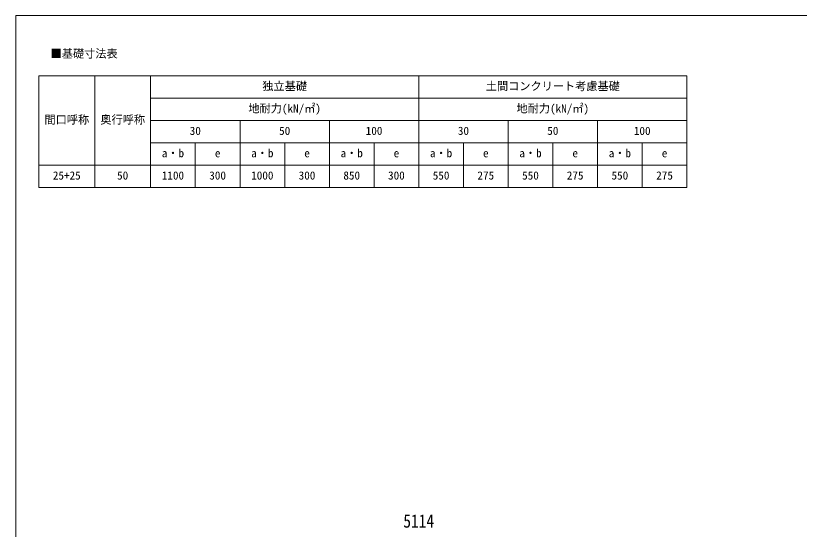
# Model space of a CAD drawing. Units: millimetres on the paper, enlarged 35 times, with parts at other scales. Extents: x -9783 to 9892, y -6828 to 6752.
# Drawn here: x -9783 to 36, y 312 to 6752 of the extents above; entities that cross this region are included whole.
import ezdxf
from ezdxf.enums import TextEntityAlignment as Align

# ---------------------------------------------------------------- set-up
doc = ezdxf.new("R2010")
doc.units = ezdxf.units.MM
doc.header["$LTSCALE"] = 35
for name, color, linetype, lineweight in [('0-A_寸法', 6, 'Continuous', 9), ('1-0_FRAME', 7, 'Continuous', 18), ('F-0_240', 7, 'Continuous', 9)]:
    doc.layers.add(name, color=color, linetype=linetype, lineweight=lineweight)
doc.styles.add('ＭＳ ゴシック', font='')
doc.styles.get('ＭＳ ゴシック').set_extended_font_data('MS Gothic')

msp = doc.modelspace()

# ---------------------------------------------------------------- linework, layer by layer
at = {"layer": '1-0_FRAME'}
for p, q in [((-9492.16, 5995.98), (-1372.16, 5995.98)), ((-9492.16, 5995.98), (-9492.16, 4595.98)), ((-8792.16, 5995.98), (-8792.16, 4595.98)), ((-4732.16, 5995.98), (-4732.16, 4595.98)), ((-8092.16, 5715.98), (-1372.16, 5715.98)), ((-8092.16, 5435.98), (-1372.16, 5435.98)), ((-3612.16, 5435.98), (-3612.16, 4595.98)), ((-8092.16, 5155.98), (-1372.16, 5155.98)), ((-3052.16, 5155.98), (-3052.16, 4595.98)), ((-1932.16, 5155.98), (-1932.16, 4595.98))]:
    msp.add_line(p, q, dxfattribs=at)
for points in [[(-8092.16, 5995.98), (-8092.16, 5715.98), (-8092.16, 4875.98), (-8092.16, 4595.98)], [(-1372.16, 5995.98), (-1372.16, 5155.98), (-1372.16, 4595.98)], [(-6972.16, 5435.98), (-6972.16, 5155.98), (-6972.16, 4595.98)], [(-5852.16, 5435.98), (-5852.16, 5155.98), (-5852.16, 4595.98)], [(-2492.16, 5435.98), (-2492.16, 4875.98), (-2492.16, 4595.98)], [(-7532.16, 5155.98), (-7532.16, 4875.98), (-7532.16, 4595.98)], [(-6412.16, 5155.98), (-6412.16, 4875.98), (-6412.16, 4595.98)], [(-5292.16, 5155.98), (-5292.16, 4875.98), (-5292.16, 4595.98)], [(-4172.16, 5155.98), (-4172.16, 4875.98), (-4172.16, 4595.98)], [(-9492.16, 4875.98), (-8092.16, 4875.98), (-1372.16, 4875.98)], [(-9492.16, 4595.98), (-8792.16, 4595.98), (-4732.16, 4595.98), (-2492.16, 4595.98), (-1372.16, 4595.98)]]:
    msp.add_lwpolyline(points, dxfattribs=at)
at = {"layer": 'F-0_240', "color": 5}
for q in [(-9783.03, -6828.1), (9396.97, 6751.9)]:
    msp.add_line((-9783.03, 6751.9), q, dxfattribs=at)

# ---------------------------------------------------------------- texts
at = {"layer": '0-A_寸法', "color": 7, "style": 'ＭＳ ゴシック', "width": 0.85}
msp.add_text('5114', height=166.8, dxfattribs=at).set_placement((-4925.92, 282.62), align=Align.BOTTOM_LEFT)
at = {"layer": '1-0_FRAME', "style": 'ＭＳ ゴシック'}
for s, p in [('■基礎寸法表', (-9344.74, 6193.99)), ('独立基礎', (-6692.16, 5785.98)), ('土間コンクリート考慮基礎', (-3892.16, 5785.98)), ('地耐力(kN/㎡)', (-6867.16, 5505.98)), ('地耐力(kN/㎡)', (-3507.16, 5505.98)), ('間口呼称', (-9422.16, 5365.98)), ('奥行呼称', (-8722.16, 5365.98)), ('30', (-7602.16, 5225.98)), ('50', (-6482.16, 5225.98)), ('100', (-5397.16, 5225.98)), ('30', (-4242.16, 5225.98)), ('50', (-3122.16, 5225.98)), ('100', (-2037.16, 5225.98)), ('a・b', (-7952.16, 4945.98)), ('e', (-7287.16, 4945.98)), ('a・b', (-6832.16, 4945.98)), ('e', (-6167.16, 4945.98)), ('a・b', (-5712.16, 4945.98)), ('e', (-5047.16, 4945.98)), ('a・b', (-4592.16, 4945.98)), ('e', (-3927.16, 4945.98)), ('a・b', (-3472.16, 4945.98)), ('e', (-2807.16, 4945.98)), ('a・b', (-2352.16, 4945.98)), ('e', (-1687.16, 4945.98)), ('25+25', (-9317.16, 4665.98)), ('50', (-8512.16, 4665.98)), ('1100', (-7952.16, 4665.98)), ('300', (-7357.16, 4665.98)), ('1000', (-6832.16, 4665.98)), ('300', (-6237.16, 4665.98)), ('850', (-5677.16, 4665.98)), ('300', (-5117.16, 4665.98)), ('550', (-4557.16, 4665.98)), ('275', (-3997.16, 4665.98)), ('550', (-3437.16, 4665.98)), ('275', (-2877.16, 4665.98)), ('550', (-2317.16, 4665.98)), ('275', (-1757.16, 4665.98))]:
    msp.add_text(s, height=102.6, dxfattribs=at).set_placement(p, align=Align.BOTTOM_LEFT)

doc.saveas('drawing.dxf')
